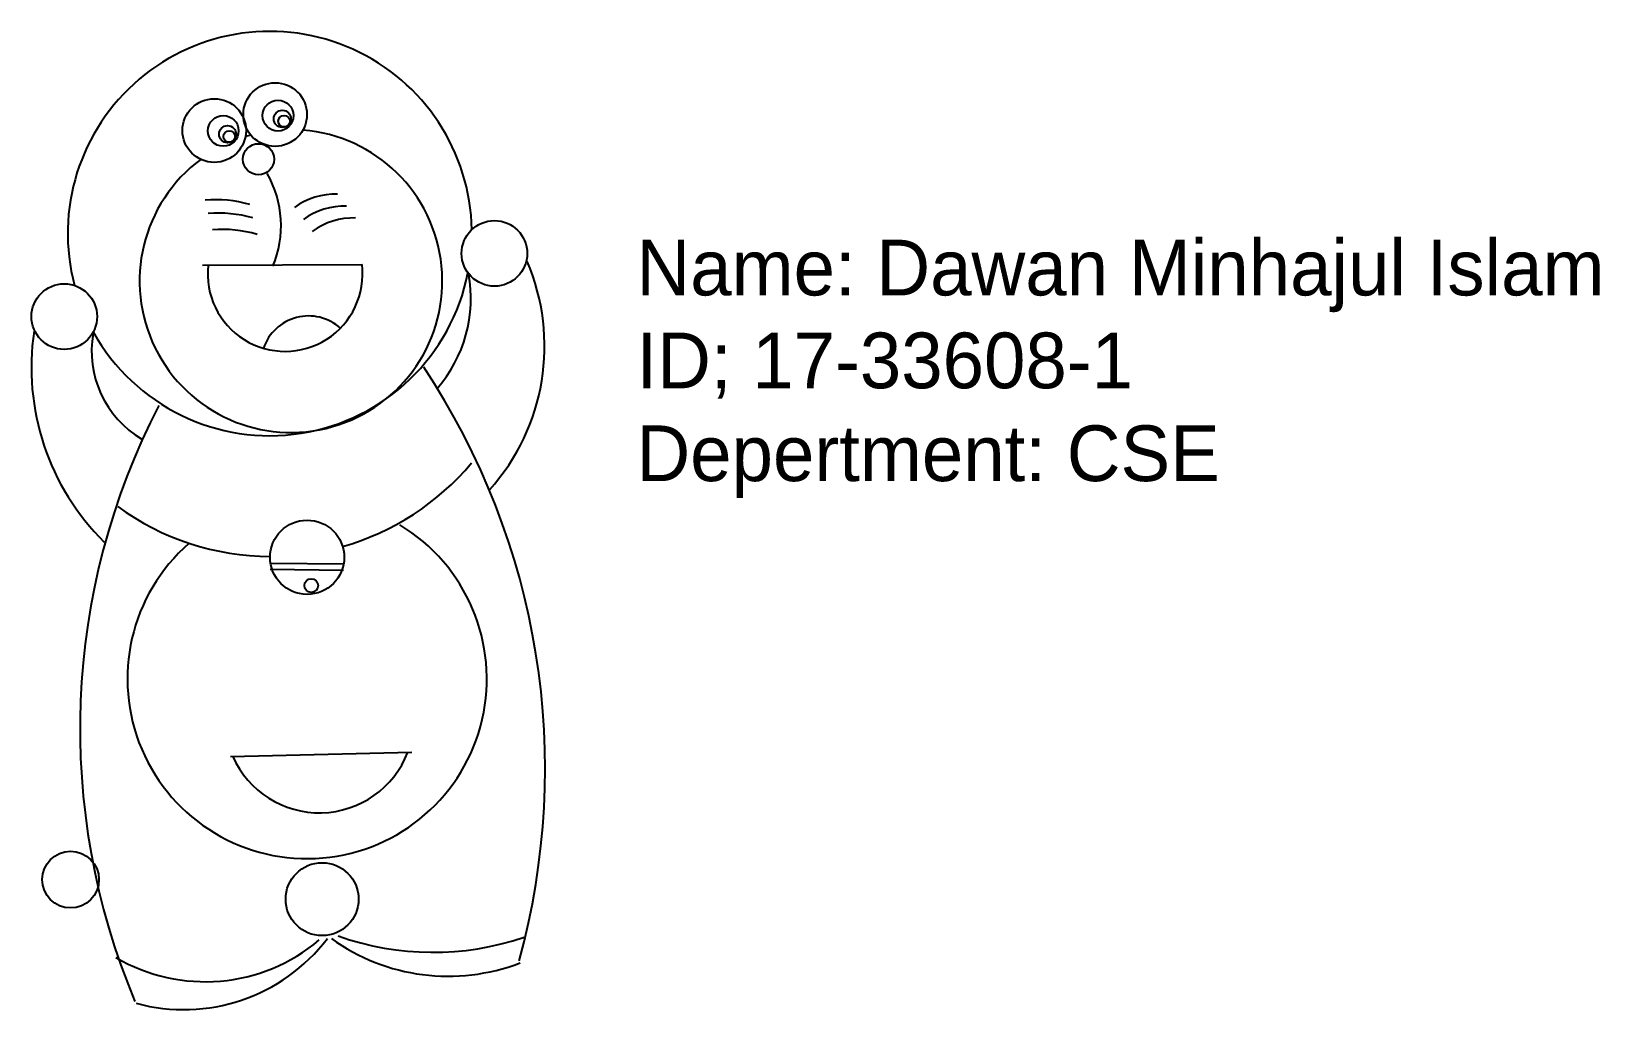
# Model space of a CAD drawing. Header units: inches. Extents: x 38.9 to 95.2, y 6.1 to 41.3.
import ezdxf

# ---------------------------------------------------------------- set-up
doc = ezdxf.new("R2010")
doc.units = ezdxf.units.IN
doc.header["$MEASUREMENT"] = 0

msp = doc.modelspace()

# ---------------------------------------------------------------- linework, layer by layer
for p, q in [((45.008, 32.858), (50.738, 32.886)), ((47.456, 22.161), (50.086, 22.131)), ((47.441, 21.939), (50.072, 21.91)), ((46.01, 15.218), (52.531, 15.373))]:
    msp.add_line(p, q)
for centre, radius in [((47.616, 38.267), 1.143), ((45.429, 37.694), 1.143), ((47.718, 38.23), 0.553), ((47.874, 38.112), 0.308), ((45.751, 37.681), 0.553), ((45.907, 37.563), 0.308), ((47.936, 38.029), 0.207), ((45.969, 37.481), 0.207), ((47.017, 36.663), 0.559), ((55.494, 33.281), 1.178), ((40.04, 31.014), 1.178), ((48.764, 22.371), 1.333), ((48.913, 21.356), 0.246), ((40.266, 10.798), 1.02), ((49.304, 10.095), 1.31)]:
    msp.add_circle(centre, radius)
for centre, radius, start, end in [((47.423, 33.996), 7.259, 1.0854, 194.8654), ((48.183, 32.289), 5.438, 126.5276, 85.4554), ((48.183, 32.289), 5.438, 105.3662, 107.4594), ((44.056, 34.274), 3.772, 337.3372, 29.8241), ((45.472, 30.828), 4.383, 73.689, 94.9034), ((49.786, 32.909), 2.502, 88.2701, 126.1739), ((50.107, 32.481), 2.502, 88.2701, 126.1739), ((45.579, 30.347), 4.383, 73.689, 94.9034), ((50.428, 32.053), 2.502, 88.2701, 126.1739), ((45.74, 29.759), 4.383, 73.689, 94.9034), ((47.975, 32.548), 2.783, 173.5767, 6.9817), ((49.586, 29.951), 7.709, 318.088, 23.2572), ((47.423, 33.996), 7.259, 209.1168, 348.7902), ((49.745, 31.659), 4.901, 318.6627, 10.5121), ((48.813, 29.328), 1.708, 47.8885, 161.2927), ((47.68, 29.185), 8.822, 171.5153, 225.3104), ((44.673, 29.766), 3.65, 169.8139, 239.6806), ((31.328, 14.781), 25.987, 344.5907, 33.6831), ((65.847, 16.207), 25.241, 152.5994, 202.8139), ((47.477, 31.78), 9.381, 285.853, 320.062), ((47.477, 31.78), 9.381, 233.9781, 269.7211), ((48.764, 18.005), 6.456, 131.0281, 58.9619), ((49.206, 16.6), 3.405, 203.9052, 338.8194), ((45.103, 13.479), 6.348, 239.6243, 310.2052), ((44.332, 12.624), 6.496, 254.7132, 322.5985), ((53.83, 14.513), 7.185, 234.2953, 291.0693), ((53.288, 18.355), 10.168, 250.4097, 288.7609)]:
    msp.add_arc(centre, radius, start, end)

# ---------------------------------------------------------------- texts
at = {"insert": (60.595, 37.107), "char_height": 0.7, "width": 43.71424, "attachment_point": 1}
msp.add_mtext('{\\H2.857x;\\PName: Dawan Minhajul Islam\\PID; 17-33608-1\\PDepertment: CSE}', dxfattribs=at)

doc.saveas('drawing.dxf')
